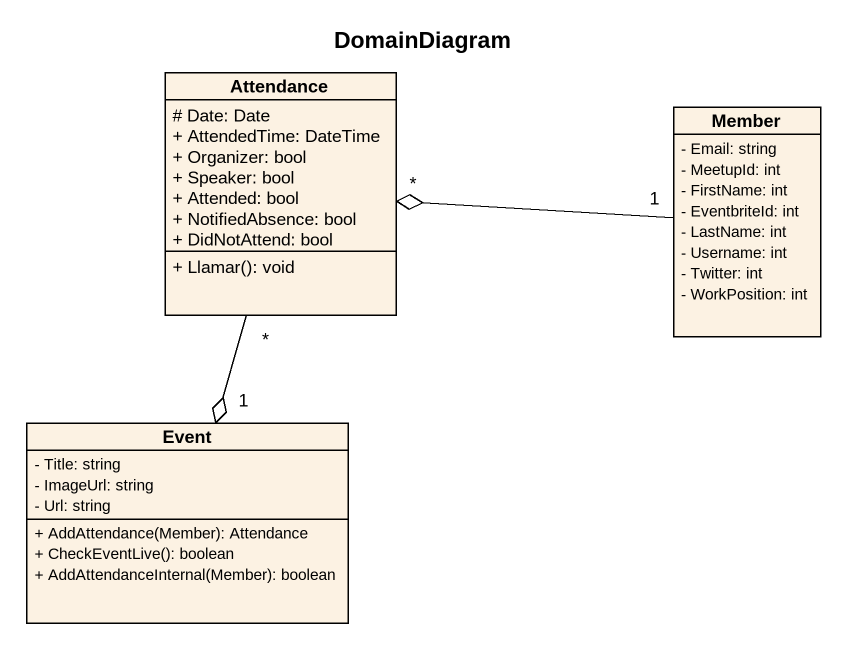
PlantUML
@startuml
title DomainDiagram
hide circle
hide empty members
skinparam classAttributeIconSize 0
class Attendance {
  # Date: Date
  + AttendedTime: DateTime
  + Organizer: bool
  + Speaker: bool
  + Attended: bool
  + NotifiedAbsence: bool
  + DidNotAttend: bool
  + Llamar(): void
}
class Member {
  - Email: string
  - MeetupId: int
  - FirstName: int
  - EventbriteId: int
  - LastName: int
  - Username: int
  - Twitter: int
  - WorkPosition: int
}
class Event {
  - Title: string
  - ImageUrl: string
  - Url: string
  + AddAttendance(Member): Attendance
  + CheckEventLive(): boolean
  + AddAttendanceInternal(Member): boolean
}
Attendance "*" --o "1" Event
Member "1" -left-o "*" Attendance
@enduml
